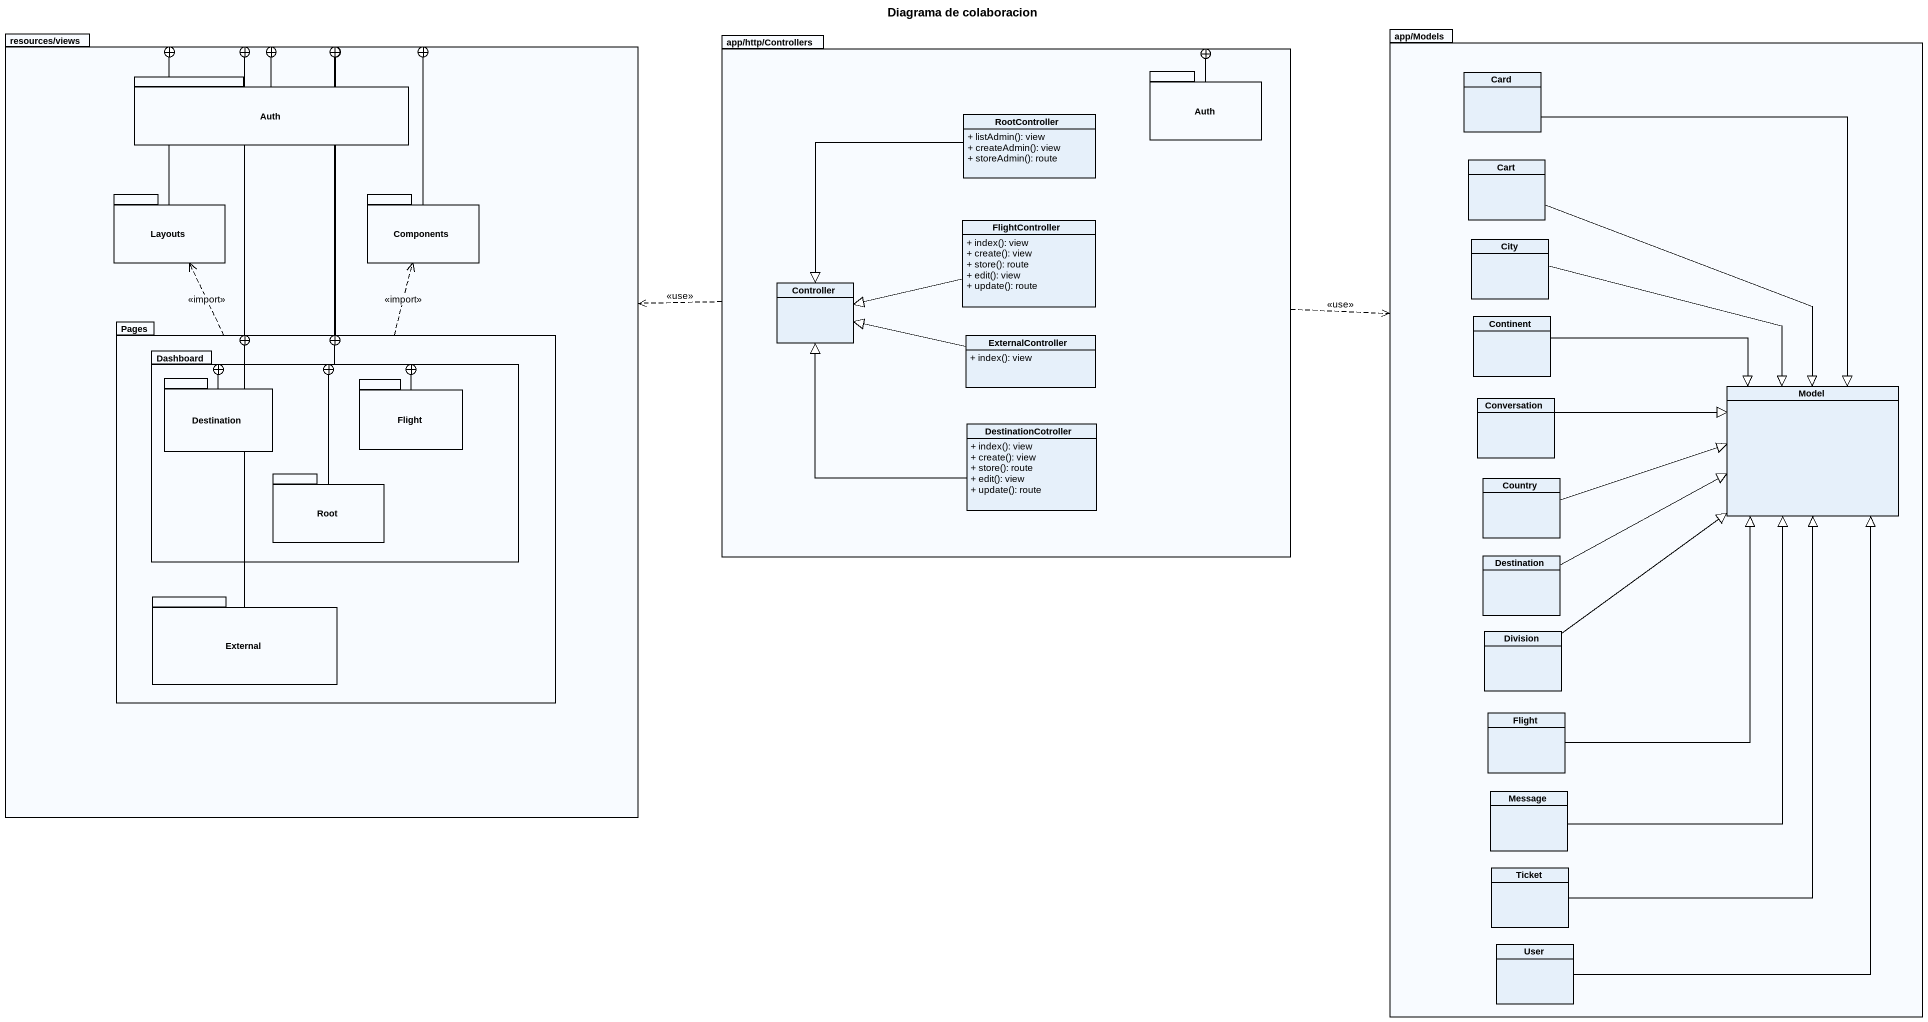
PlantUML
@startuml
title Diagrama de colaboracion
hide circle
hide empty members
skinparam classAttributeIconSize 0
package "resources/views" as resources_views {
  package Auth {
  }
  package Layouts {
  }
  package Components {
  }
  package Pages {
    package Dashboard {
      package Destination {
      }
      package Flight {
      }
      package Root {
      }
    }
    package External {
    }
  }
}
package "app/http/Controllers" as app_http_Controllers {
  package "Auth" as Auth_2 {
  }
  class RootController {
    + listAdmin(): view
    + createAdmin(): view
    + storeAdmin(): route
  }
  class FlightController {
    + index(): view
    + create(): view
    + store(): route
    + edit(): view
    + update(): route
  }
  class Controller
  class ExternalController {
    + index(): view
  }
  class DestinationCotroller {
    + index(): view
    + create(): view
    + store(): route
    + edit(): view
    + update(): route
  }
}
package "app/Models" as app_Models {
  class "Card" as Card_
  class Cart
  class City
  class Continent
  class Conversation
  class Model
  class Country
  class "Destination" as Destination_2
  class Division
  class "Flight" as Flight_2
  class Message
  class Ticket
  class User
}
app_http_Controllers .left.> resources_views : <<use>>
app_http_Controllers .right.> app_Models : <<use>>
Auth --+ resources_views
Auth_2 --+ app_http_Controllers
Card_ --|> Model
RootController --|> Controller
Cart --|> Model
Layouts --+ resources_views
Components --+ resources_views
FlightController -left-|> Controller
City --|> Model
Pages -up-+ resources_views
Pages .up.> Layouts : <<import>>
Pages .up.> Components : <<import>>
Continent -right-|> Model
Dashboard -up-+ resources_views
Dashboard --+ Pages
ExternalController -left-|> Controller
Destination -right-+ Dashboard
Flight -left-+ Dashboard
Conversation -right-|> Model
DestinationCotroller -up-|> Controller
Root -up-+ Dashboard
Country -right-|> Model
Destination_2 -right-|> Model
External -up-+ resources_views
External -up-+ Pages
Division -up-|> Model
Flight_2 -up-|> Model
Message -up-|> Model
Ticket -up-|> Model
User -up-|> Model
@enduml
